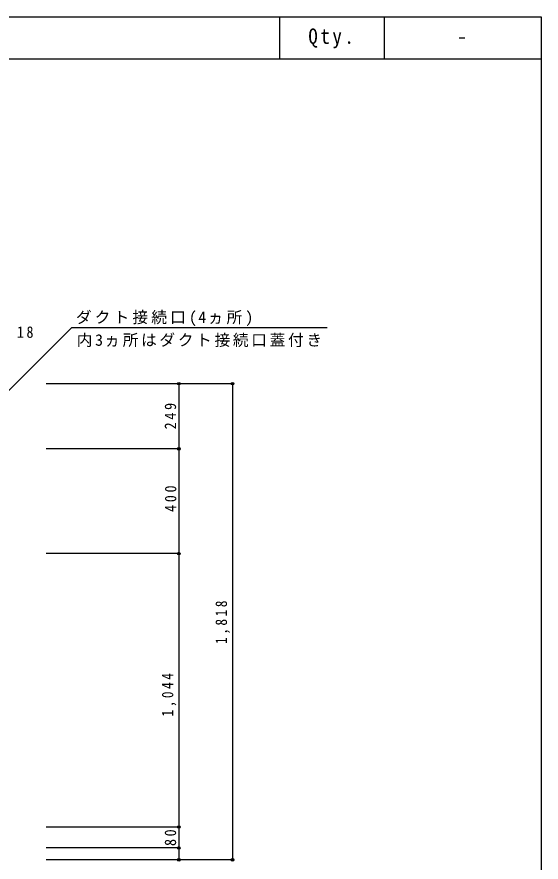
# Model space of a CAD drawing. Units: millimetres at full size, sheet at 1:20. Extents: x -8224 to 8256, y -8309 to 9191.
# Drawn here: x 6252 to 8256, y -5917 to -2689 of the extents above; entities that cross this region are included whole.
import ezdxf
from ezdxf.enums import TextEntityAlignment as Align

# ---------------------------------------------------------------- set-up
doc = ezdxf.new("R2010")
doc.units = ezdxf.units.MM
doc.header["$LTSCALE"] = 20
doc.header["$PDMODE"] = 32
doc.header["$PDSIZE"] = 10
doc.layers.add('0-0', color=4, linetype='Continuous')
doc.styles.add('ＭＳ ゴシック', font='')
doc.styles.get('ＭＳ ゴシック').set_extended_font_data('MS Gothic')

msp = doc.modelspace()

# ---------------------------------------------------------------- linework, layer by layer
at = {"layer": '0-0', "color": 5}
for p, q in [((7255.74, -2688.94), (7255.74, -2848.94)), ((7655.74, -2688.94), (7655.74, -2848.94)), ((8255.74, -2688.94), (8255.74, -8308.94)), ((175.74, -2848.94), (8255.74, -2848.94))]:
    msp.add_line(p, q, dxfattribs=at)
at = {"layer": '0-0'}
for p, q in [((5998.48, -4338.63), (6461.99, -3875.12)), ((6461.99, -3875.12), (7438.22, -3875.12)), ((7076.65, -4089.63), (6364.65, -4089.63)), ((6871.48, -4089.63), (6364.65, -4089.63)), ((6871.48, -4089.63), (6871.48, -4338.63)), ((7076.65, -4089.63), (7076.65, -5907.63)), ((6871.48, -4338.63), (6364.65, -4338.63)), ((6871.48, -4338.63), (6364.65, -4338.63)), ((6871.48, -4338.63), (6871.48, -4738.63)), ((6871.48, -4738.63), (6364.65, -4738.63)), ((6871.48, -4738.63), (6871.48, -5782.63)), ((6871.48, -5782.63), (6364.65, -5782.63)), ((6871.48, -5782.63), (6364.65, -5782.63)), ((6871.48, -5782.63), (6871.48, -5862.63)), ((6871.48, -5862.63), (6364.65, -5862.63)), ((6871.48, -5862.63), (6871.48, -5907.63)), ((7076.65, -5907.63), (6364.65, -5907.63)), ((6871.48, -5907.63), (6364.65, -5907.63))]:
    msp.add_line(p, q, dxfattribs=at)
at = {"layer": '0-0', "color": 5}
msp.add_lwpolyline([(175.74, -8308.94), (175.74, -2688.94), (8255.74, -2688.94)], dxfattribs=at)
for p in [(6871.48, -4089.63), (7076.65, -4089.63), (6871.48, -4338.63), (6871.48, -4738.63), (6871.48, -5782.63), (6871.48, -5862.63), (6871.48, -5907.63), (7076.65, -5907.63)]:
    msp.add_point(p, dxfattribs=at)

# ---------------------------------------------------------------- texts
at = {"layer": '0-0', "color": 7, "style": 'ＭＳ ゴシック'}
msp.add_text('-', height=58.65, dxfattribs=at).set_placement((7933.91, -2809.61), align=Align.BOTTOM_LEFT)
at = {"layer": '0-0', "color": 7, "attachment_point": 7, "style": 'ＭＳ ゴシック'}
for s, insert, char_height in [('\\T1.28;\\W0.9;Qty.', (7366.24, -2808.94), 58.65), ('\\T1.28;\\W0.9;Qty.', (7366.24, -2808.94), 58.65), ('\\T1.2;ダクト接続口(4ヵ所)', (6477.9, -3869.66), 43.99), ('\\T1.36;\\W0.9;18', (6252.34, -3915.09), 43.99), ('\\T1.17;内3ヵ所はダクト接続口蓋付き', (6481.25, -3949.72), 43.99)]:
    msp.add_mtext(s, dxfattribs=dict(at, insert=insert, char_height=char_height))
at = {"layer": '0-0', "color": 7, "char_height": 43.99, "attachment_point": 7, "rotation": 90, "style": 'ＭＳ ゴシック'}
for s, insert in [('\\T1.38;\\W0.9;249', (6861.48, -4264.13)), ('\\T1.38;\\W0.9;400', (6862.33, -4579.42)), ('\\T1.38;\\W0.85;1,818', (7066.65, -5083.63)), ('\\T1.38;\\W0.85;1,044', (6861.48, -5360.63)), ('\\T1.36;\\W0.9;80', (6861.48, -5855.13))]:
    msp.add_mtext(s, dxfattribs=dict(at, insert=insert))

doc.saveas('drawing.dxf')
